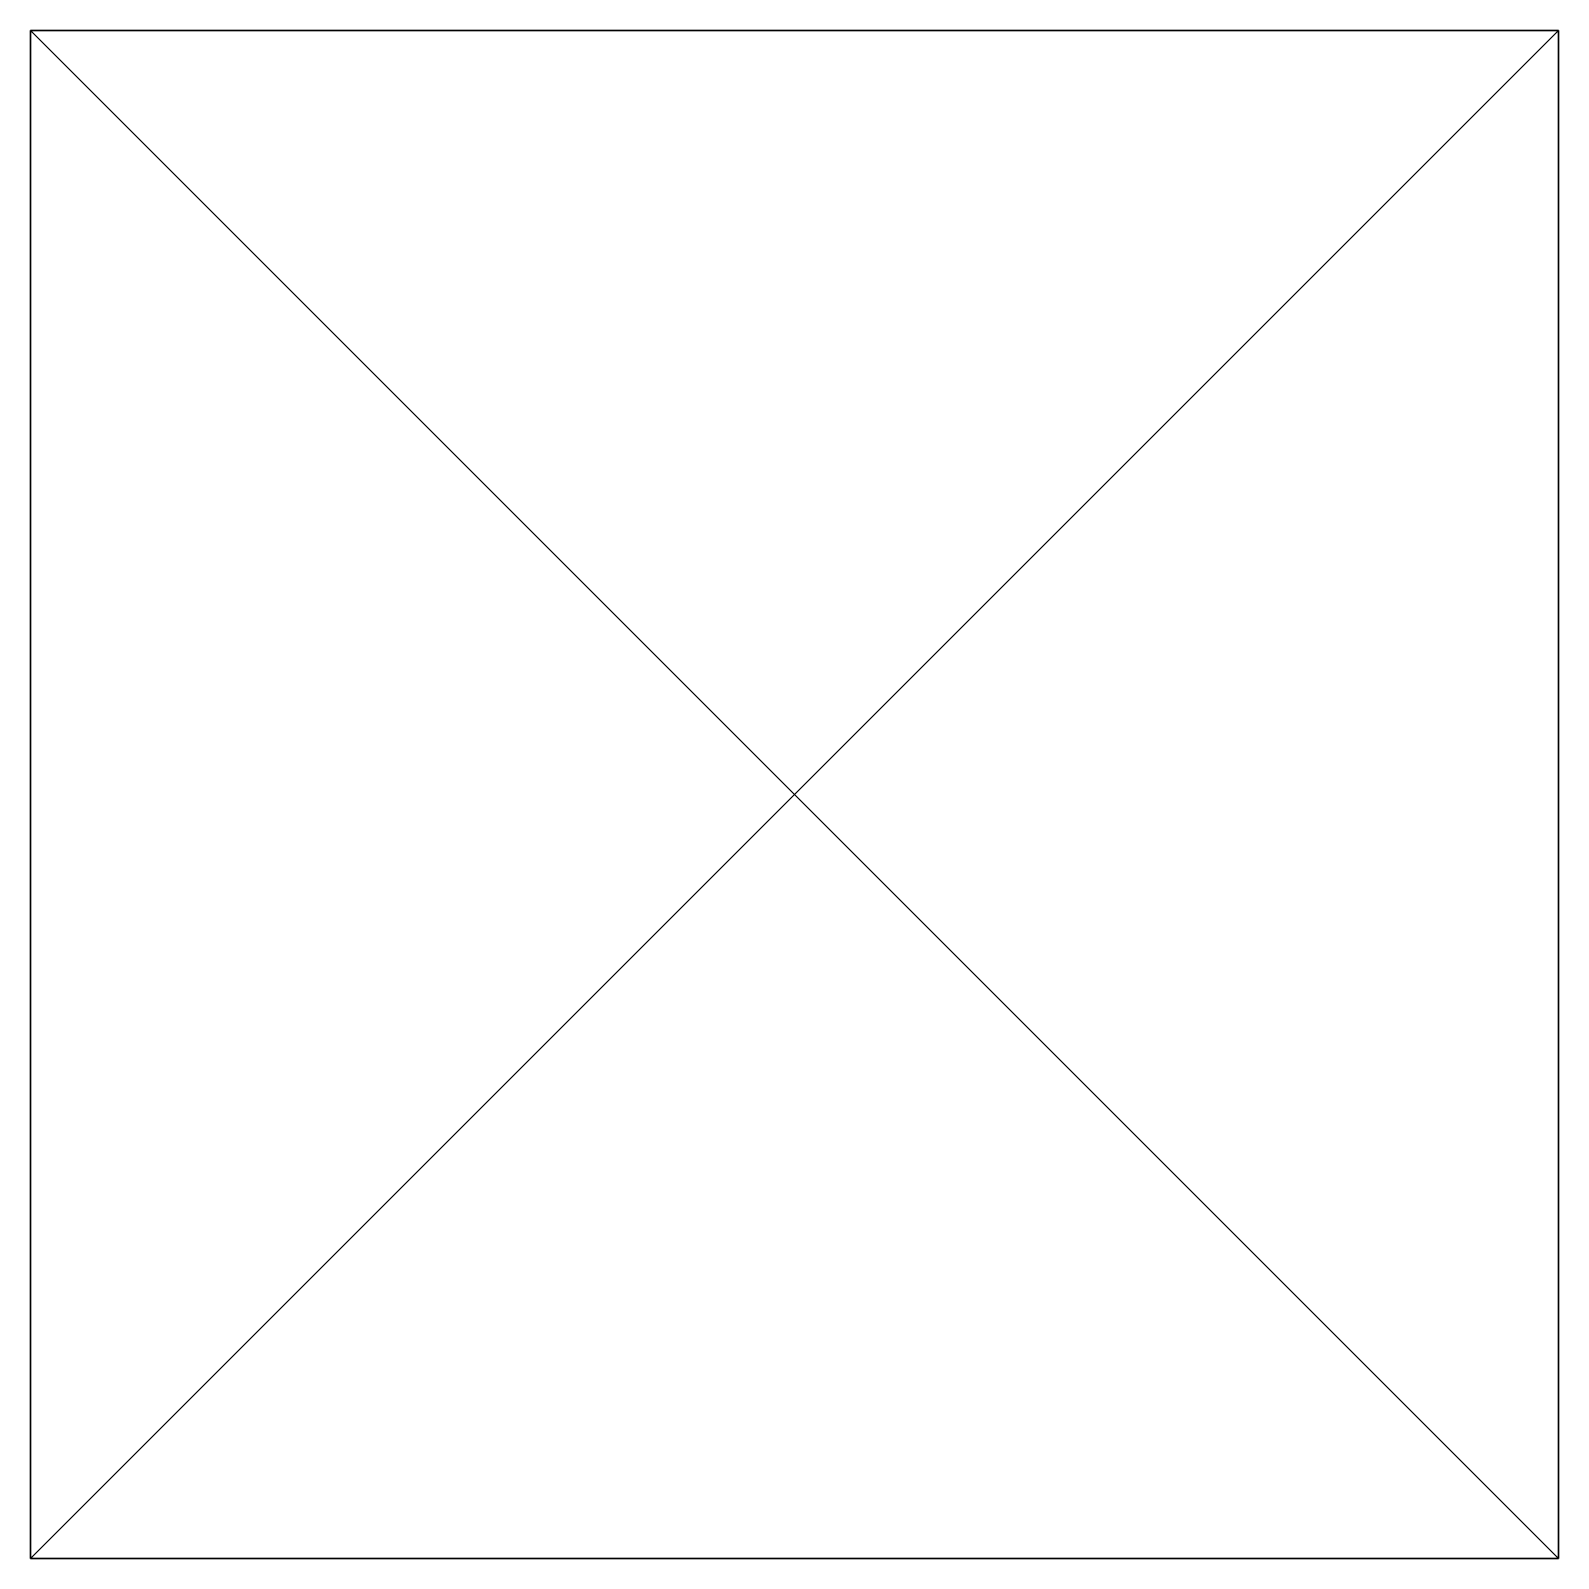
# Model space of a CAD drawing. Extents: x 464 to 6992, y 328 to 6856.
import ezdxf

# ---------------------------------------------------------------- set-up
doc = ezdxf.new("R2010")
doc.units = 0
doc.layers.get('0').update_dxf_attribs({"linetype": 'CONTINUOUS'})

msp = doc.modelspace()

# ---------------------------------------------------------------- linework, layer by layer
at = {"color": 7}
for points in [[(6991.6, 328.1), (464.1, 328.1), (6991.6, 6855.6), (6991.6, 328.1)], [(6991.6, 6855.6), (464.1, 328.1), (464.1, 6855.6), (6991.6, 6855.6)]]:
    msp.add_lwpolyline(points, dxfattribs=at)
for points in [[(464.1, 328.1, 0), (464.1, 328.1, -6527.5), (464.1, 6855.6, 0), (464.1, 328.1, 0)], [(464.1, 6855.6, 0), (464.1, 328.1, -6527.5), (464.1, 6855.6, -6527.5), (464.1, 6855.6, 0)], [(464.1, 328.1, -6527.5), (6991.6, 328.1, -6527.5), (464.1, 6855.6, -6527.5), (464.1, 328.1, -6527.5)], [(464.1, 6855.6, -6527.5), (6991.6, 328.1, -6527.5), (6991.6, 6855.6, -6527.5), (464.1, 6855.6, -6527.5)], [(6991.6, 6855.6, -6527.5), (6991.6, 6855.6, 0), (464.1, 6855.6, -6527.5), (6991.6, 6855.6, -6527.5)], [(464.1, 6855.6, -6527.5), (6991.6, 6855.6, 0), (464.1, 6855.6, 0), (464.1, 6855.6, -6527.5)], [(6991.6, 328.1, -6527.5), (6991.6, 328.1, 0), (6991.6, 6855.6, -6527.5), (6991.6, 328.1, -6527.5)], [(6991.6, 6855.6, -6527.5), (6991.6, 328.1, 0), (6991.6, 6855.6, 0), (6991.6, 6855.6, -6527.5)], [(6991.6, 328.1, -6527.5), (464.1, 328.1, -6527.5), (6991.6, 328.1, 0), (6991.6, 328.1, -6527.5)], [(6991.6, 328.1, 0), (464.1, 328.1, -6527.5), (464.1, 328.1, 0), (6991.6, 328.1, 0)]]:
    msp.add_polyline3d(points, dxfattribs=at)

doc.saveas('drawing.dxf')
